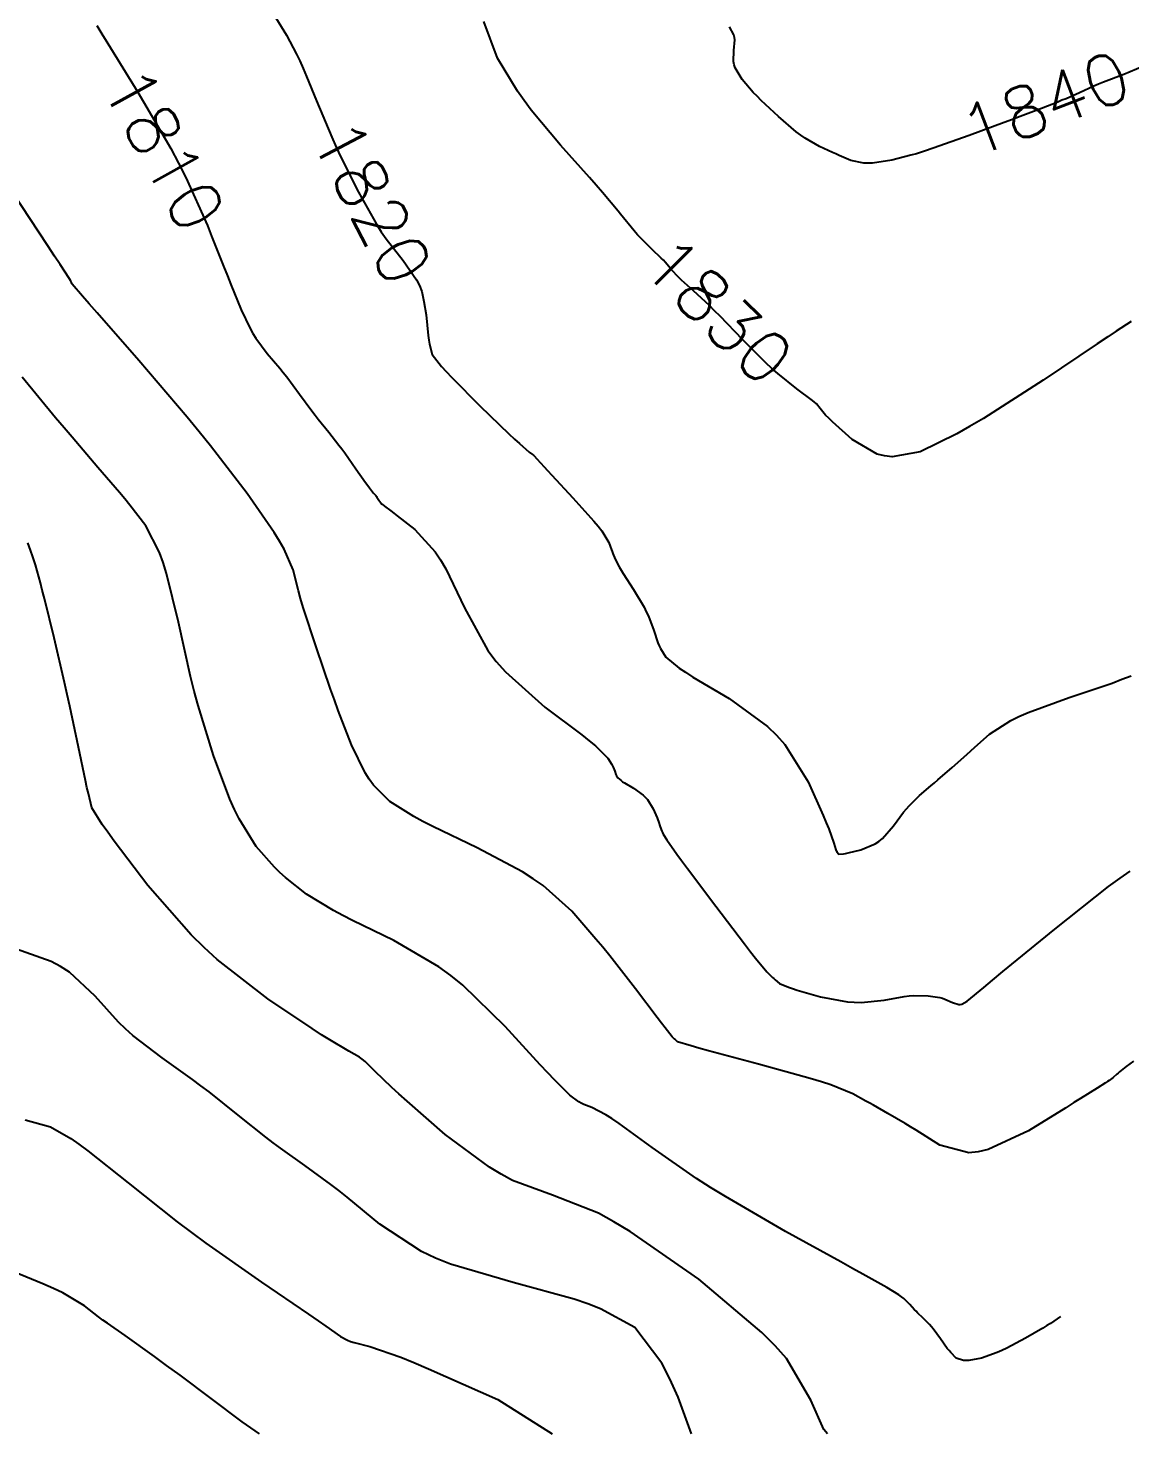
# Model space of a CAD drawing. Header units: metres. Extents: x 68 to 838477, y 94 to 1191015.
# Drawn here: x 838057 to 838139.6, y 1189013.9 to 1189119.1 of the extents above; entities that cross this region are included whole.
import ezdxf

# ---------------------------------------------------------------- set-up
doc = ezdxf.new("R2010")
doc.units = ezdxf.units.M
doc.header["$LTSCALE"] = 0.3
doc.layers.add('COTAS 10', color=1, linetype='Continuous')
doc.styles.get("Standard").update_dxf_attribs({"font": 'simplex.shx'})

msp = doc.modelspace()

# ---------------------------------------------------------------- linework, layer by layer
at = {"layer": 'COTAS 10'}
for points, elevation in [([(838075.37, 1189120.23), (838076.36, 1189118.61), (838077.11, 1189117.2), (838077.35, 1189116.69), (838077.6, 1189116.13), (838077.85, 1189115.53), (838078.61, 1189113.71), (838079.75, 1189110.98), (838080.09, 1189110.24), (838080.44, 1189109.49), (838081.75, 1189106.85), (838083.1, 1189104.47), (838083.46, 1189103.9), (838083.82, 1189103.37), (838085.09, 1189101.75), (838086.11, 1189100.29), (838086.32, 1189099.86), (838086.49, 1189099.41), (838086.64, 1189098.68), (838086.83, 1189097.68), (838086.98, 1189096.12), (838087.02, 1189095.78), (838087.07, 1189095.48), (838087.28, 1189094.71), (838087.97, 1189093.81), (838088.32, 1189093.42), (838088.75, 1189092.97), (838090.88, 1189090.84), (838093.02, 1189088.77), (838093.45, 1189088.36), (838093.81, 1189088.03), (838094.54, 1189087.4), (838094.8, 1189087.22), (838094.86, 1189087.16), (838094.92, 1189087.11), (838095.13, 1189086.89), (838095.66, 1189086.3), (838095.93, 1189086.01), (838096.24, 1189085.67), (838097.82, 1189083.98), (838099.39, 1189082.22), (838099.71, 1189081.84), (838099.98, 1189081.5), (838100.51, 1189080.62), (838100.71, 1189080.08), (838100.76, 1189079.94), (838100.81, 1189079.81), (838100.99, 1189079.38), (838101.3, 1189078.79), (838101.44, 1189078.56), (838101.6, 1189078.3), (838102.36, 1189077.1), (838103.15, 1189075.78), (838103.32, 1189075.44), (838103.48, 1189075.11), (838103.88, 1189074.03), (838104.19, 1189073.11), (838104.28, 1189072.89), (838104.39, 1189072.68), (838104.79, 1189072.03), (838105.78, 1189071.22), (838106.25, 1189070.91), (838106.81, 1189070.55), (838109.52, 1189068.94), (838112.41, 1189066.85), (838113.08, 1189066.19), (838113.7, 1189065.49), (838115.44, 1189062.71), (838116.58, 1189060.17), (838116.81, 1189059.63), (838117, 1189059.17), (838117.38, 1189058.11), (838117.53, 1189057.62), (838117.57, 1189057.53), (838117.61, 1189057.45), (838117.75, 1189057.29), (838118.09, 1189057.31), (838118.26, 1189057.34), (838118.45, 1189057.38), (838119.41, 1189057.6), (838120.48, 1189058.06), (838120.75, 1189058.24), (838121.01, 1189058.45), (838121.84, 1189059.4), (838122.6, 1189060.42), (838122.81, 1189060.67), (838123.02, 1189060.91), (838123.8, 1189061.67), (838124.65, 1189062.39), (838124.91, 1189062.62), (838125.18, 1189062.85), (838126.23, 1189063.77), (838127.34, 1189064.76), (838127.95, 1189065.3), (838129.05, 1189066.28), (838130.63, 1189067.3), (838131.24, 1189067.59), (838131.93, 1189067.89), (838135.02, 1189069.01), (838138.22, 1189070.1), (838138.96, 1189070.38), (838139.65, 1189070.64)], 1820), ([(838062.15, 1189119.33), (838062.52, 1189118.72), (838062.98, 1189117.99), (838065.22, 1189114.36), (838067.68, 1189110.13), (838068.27, 1189109.03), (838068.82, 1189107.96), (838070.44, 1189104.36), (838070.75, 1189103.56), (838071.64, 1189101.31), (838071.93, 1189100.6), (838072.19, 1189099.95), (838072.95, 1189098.06), (838073.63, 1189096.64), (838073.84, 1189096.27), (838074.06, 1189095.93), (838074.92, 1189094.78), (838075.85, 1189093.68), (838076.11, 1189093.35), (838076.38, 1189093.02), (838077.34, 1189091.74), (838078.27, 1189090.49), (838078.51, 1189090.17), (838078.74, 1189089.87), (838079.52, 1189088.89), (838080.28, 1189087.92), (838080.5, 1189087.63), (838080.72, 1189087.33), (838081.56, 1189086.15), (838082.29, 1189085.11), (838082.45, 1189084.9), (838082.58, 1189084.72), (838082.89, 1189084.33), (838083.06, 1189084.14), (838083.1, 1189084.08), (838083.14, 1189084.02), (838083.28, 1189083.8), (838083.43, 1189083.59), (838083.47, 1189083.53), (838083.52, 1189083.49), (838083.71, 1189083.34), (838084.17, 1189082.99), (838084.4, 1189082.82), (838084.66, 1189082.61), (838085.97, 1189081.59), (838087.5, 1189079.93), (838087.91, 1189079.33), (838088.31, 1189078.66), (838089.71, 1189075.72), (838091.45, 1189072.54), (838092.07, 1189071.72), (838092.76, 1189070.93), (838095.72, 1189068.29), (838098.48, 1189066.22), (838099.04, 1189065.77), (838099.51, 1189065.39), (838100.44, 1189064.48), (838100.73, 1189064.01), (838100.79, 1189063.9), (838100.84, 1189063.79), (838100.96, 1189063.49), (838101.04, 1189063.26), (838101.06, 1189063.21), (838101.09, 1189063.15), (838101.19, 1189062.99), (838101.44, 1189062.79), (838101.55, 1189062.71), (838101.69, 1189062.62), (838102.37, 1189062.22), (838103.09, 1189061.7), (838103.25, 1189061.54), (838103.41, 1189061.37), (838103.84, 1189060.67), (838104.13, 1189060.01), (838104.19, 1189059.86), (838104.24, 1189059.73), (838104.37, 1189059.34), (838104.49, 1189059.01), (838104.54, 1189058.91), (838104.59, 1189058.79), (838104.86, 1189058.35), (838105.61, 1189057.29), (838105.97, 1189056.8), (838106.4, 1189056.22), (838108.53, 1189053.38), (838110.68, 1189050.56), (838111.13, 1189049.98), (838111.51, 1189049.49), (838112.36, 1189048.47), (838112.77, 1189048.06), (838112.88, 1189047.97), (838112.98, 1189047.88), (838113.31, 1189047.61), (838113.97, 1189047.32), (838114.27, 1189047.22), (838114.63, 1189047.1), (838116.38, 1189046.61), (838118.39, 1189046.23), (838118.91, 1189046.19), (838119.42, 1189046.18), (838121.14, 1189046.36), (838122.64, 1189046.63), (838123.01, 1189046.67), (838123.35, 1189046.7), (838124.44, 1189046.68), (838125.31, 1189046.54), (838125.51, 1189046.49), (838125.7, 1189046.43), (838126.27, 1189046.18), (838126.73, 1189046.03), (838126.85, 1189046.03), (838126.97, 1189046.04), (838127.37, 1189046.27), (838128.61, 1189047.31), (838129.26, 1189047.85), (838130.03, 1189048.49), (838133.93, 1189051.68), (838137.96, 1189054.86), (838138.83, 1189055.49), (838139.58, 1189056.02)], 1810), ([(838139.65, 1189097.17), (838138.54, 1189096.44), (838137.9, 1189096.02), (838137.11, 1189095.49), (838133.05, 1189092.78), (838128.59, 1189089.92), (838127.55, 1189089.3), (838126.59, 1189088.76), (838123.85, 1189087.42), (838121.74, 1189087.04), (838121.18, 1189087.11), (838120.63, 1189087.24), (838118.74, 1189088.35), (838117.27, 1189089.67), (838116.99, 1189089.94), (838116.76, 1189090.17), (838116.36, 1189090.66), (838116.07, 1189091.02), (838115.89, 1189091.17), (838115.68, 1189091.34), (838114.71, 1189092.06), (838114.6, 1189092.14), (838113.17, 1189093.28), (838112.74, 1189093.66), (838112.29, 1189094.08), (838110.54, 1189095.83), (838108.85, 1189097.57), (838108.43, 1189097.98), (838108.05, 1189098.36), (838106.85, 1189099.47), (838105.96, 1189100.28), (838105.76, 1189100.47), (838105.58, 1189100.65), (838105.13, 1189101.15), (838104.74, 1189101.62), (838104.6, 1189101.76), (838104.44, 1189101.92), (838103.76, 1189102.56), (838102.93, 1189103.39), (838102.67, 1189103.67), (838102.41, 1189103.97), (838101.39, 1189105.21), (838101.21, 1189105.43), (838100.04, 1189106.84), (838099.57, 1189107.38), (838099.07, 1189107.96), (838096.9, 1189110.39), (838094.7, 1189113.01), (838094.17, 1189113.72), (838093.68, 1189114.42), (838092.18, 1189116.9), (838091.14, 1189119.65)], 1830), ([(838140.53, 1189116.26), (838139.11, 1189115.68), (838137.58, 1189115.09), (838137.21, 1189114.94), (838136.86, 1189114.79), (838135.78, 1189114.31), (838134.78, 1189113.86), (838134.47, 1189113.74), (838134.16, 1189113.61), (838132.94, 1189113.13), (838131.33, 1189112.52), (838130.76, 1189112.31), (838130.15, 1189112.08), (838127.51, 1189111.1), (838124.81, 1189110.15), (838124.17, 1189109.93), (838123.56, 1189109.74), (838123.15, 1189109.64), (838121.71, 1189109.25), (838120.28, 1189109.03), (838119.94, 1189109.02), (838119.62, 1189109.03), (838118.64, 1189109.24), (838117.77, 1189109.61), (838117.52, 1189109.72), (838117.27, 1189109.83), (838116.31, 1189110.27), (838115.23, 1189110.9), (838114.91, 1189111.13), (838114.56, 1189111.39), (838113.22, 1189112.52), (838111.93, 1189113.73), (838111.62, 1189114.04), (838111.34, 1189114.33), (838110.5, 1189115.29), (838109.98, 1189116.16), (838109.9, 1189116.4), (838109.85, 1189116.64), (838109.88, 1189117.48), (838109.96, 1189118.26), (838109.93, 1189118.45), (838109.89, 1189118.64), (838109.55, 1189119.24)], 1840), ([(838139.82, 1189041.79), (838139.28, 1189041.39), (838138.79, 1189040.98), (838138.67, 1189040.89), (838138.57, 1189040.8), (838138.31, 1189040.57), (838138, 1189040.34), (838137.88, 1189040.26), (838137.74, 1189040.17), (838137.11, 1189039.76), (838135.87, 1189039), (838135.35, 1189038.68), (838134.75, 1189038.3), (838131.96, 1189036.57), (838128.94, 1189035.16), (838128.2, 1189035), (838127.5, 1189034.93), (838125.31, 1189035.5), (838123.55, 1189036.61), (838123.12, 1189036.87), (838122.71, 1189037.12), (838121.43, 1189037.87), (838120.35, 1189038.48), (838120.06, 1189038.64), (838119.78, 1189038.8), (838118.8, 1189039.34), (838117.15, 1189040), (838116.44, 1189040.23), (838115.61, 1189040.48), (838111.72, 1189041.56), (838107.99, 1189042.56), (838107.27, 1189042.76), (838106.68, 1189042.93), (838105.67, 1189043.24), (838105.53, 1189043.36), (838105.49, 1189043.4), (838105.44, 1189043.44), (838105.27, 1189043.61), (838104.74, 1189044.27), (838104.46, 1189044.63), (838104.14, 1189045.05), (838102.52, 1189047.19), (838100.59, 1189049.67), (838100.07, 1189050.31), (838099.55, 1189050.93), (838097.75, 1189053.01), (838095.59, 1189054.93), (838094.85, 1189055.44), (838094.05, 1189055.95), (838090.64, 1189057.75), (838087.32, 1189059.35), (838086.58, 1189059.74), (838085.91, 1189060.11), (838084.11, 1189061.22), (838082.88, 1189062.46), (838082.56, 1189062.9), (838082.25, 1189063.38), (838081.22, 1189065.48), (838080.23, 1189068.05), (838079.95, 1189068.83), (838079.66, 1189069.64), (838078.57, 1189072.82), (838077.62, 1189075.76), (838077.42, 1189076.42), (838077.25, 1189077), (838076.85, 1189078.57), (838076.18, 1189080.13), (838075.84, 1189080.72), (838075.44, 1189081.37), (838073.42, 1189084.29), (838070.67, 1189087.86), (838069.82, 1189088.92), (838068.91, 1189090.02), (838065.3, 1189094.25), (838062.16, 1189097.82), (838061.56, 1189098.5), (838061.08, 1189099.06), (838060.3, 1189099.96), (838060.29, 1189100), (838060.28, 1189100.01), (838060.27, 1189100.03), (838060.25, 1189100.1), (838060.2, 1189100.19), (838060.19, 1189100.22), (838060.17, 1189100.25), (838060.1, 1189100.37), (838059.4, 1189101.44), (838058.98, 1189102.07), (838058.47, 1189102.85), (838055.82, 1189106.85)], 1800), ([(838134.35, 1189022.66), (838133.61, 1189022.15), (838133.34, 1189021.98), (838133.04, 1189021.8), (838131.74, 1189021.03), (838130.34, 1189020.29), (838129.97, 1189020.12), (838129.62, 1189019.97), (838128.45, 1189019.55), (838127.49, 1189019.37), (838127.27, 1189019.36), (838127.08, 1189019.37), (838126.55, 1189019.55), (838126.13, 1189019.96), (838126.01, 1189020.11), (838125.88, 1189020.27), (838125.36, 1189020.99), (838124.83, 1189021.73), (838124.69, 1189021.9), (838124.55, 1189022.07), (838124.08, 1189022.54), (838123.65, 1189022.94), (838123.54, 1189023.05), (838123.43, 1189023.16), (838123.08, 1189023.56), (838122.62, 1189024), (838122.44, 1189024.14), (838122.24, 1189024.28), (838121.34, 1189024.83), (838119.54, 1189025.84), (838118.77, 1189026.26), (838117.89, 1189026.75), (838113.76, 1189029.04), (838109.25, 1189031.64), (838108.14, 1189032.33), (838107.08, 1189033), (838103.76, 1189035.31), (838101.28, 1189037.12), (838100.75, 1189037.48), (838100.3, 1189037.77), (838099.24, 1189038.31), (838098.63, 1189038.54), (838098.45, 1189038.63), (838098.27, 1189038.74), (838097.6, 1189039.24), (838096.43, 1189040.39), (838095.94, 1189040.91), (838095.38, 1189041.51), (838092.75, 1189044.39), (838089.58, 1189047.47), (838088.68, 1189048.19), (838087.77, 1189048.86), (838084.39, 1189050.81), (838081.3, 1189052.32), (838080.57, 1189052.7), (838079.89, 1189053.07), (838077.87, 1189054.29), (838076.28, 1189055.53), (838075.86, 1189055.91), (838075.46, 1189056.31), (838074.09, 1189057.87), (838072.81, 1189059.93), (838072.46, 1189060.64), (838072.11, 1189061.4), (838070.88, 1189064.67), (838069.74, 1189068.42), (838069.45, 1189069.5), (838069.17, 1189070.59), (838068.26, 1189074.67), (838067.37, 1189078.31), (838067.11, 1189079.13), (838066.84, 1189079.87), (838065.81, 1189081.86), (838064.62, 1189083.42), (838064.24, 1189083.89), (838063.84, 1189084.37), (838062.23, 1189086.25), (838060.3, 1189088.5), (838059.69, 1189089.21), (838059.06, 1189089.96), (838056.55, 1189093.01)], 1790), ([(838116.89, 1189013.87), (838116.63, 1189014.21), (838115.66, 1189016.4), (838113.82, 1189019.51), (838112.98, 1189020.47), (838111.99, 1189021.47), (838107.25, 1189025.46), (838102.12, 1189029.02), (838100.89, 1189029.76), (838099.74, 1189030.39), (838096.3, 1189031.76), (838093.3, 1189032.85), (838092.44, 1189033.31), (838091.56, 1189033.84), (838088.26, 1189036.3), (838085.39, 1189038.79), (838084.78, 1189039.33), (838084.25, 1189039.81), (838082.99, 1189041.03), (838082.25, 1189041.75), (838082.04, 1189041.93), (838081.82, 1189042.08), (838081.03, 1189042.54), (838079.61, 1189043.37), (838078.99, 1189043.76), (838078.29, 1189044.22), (838074.95, 1189046.46), (838071.17, 1189049.4), (838070.18, 1189050.3), (838069.22, 1189051.24), (838065.97, 1189054.95), (838063.45, 1189058.25), (838062.96, 1189058.93), (838062.55, 1189059.51), (838061.78, 1189060.76), (838061.51, 1189061.83), (838061.4, 1189062.28), (838061.29, 1189062.81), (838060.76, 1189065.31), (838060.12, 1189068.37), (838059.93, 1189069.25), (838059.72, 1189070.14), (838058.94, 1189073.49), (838058.22, 1189076.42), (838058.06, 1189077.05), (838057.92, 1189077.6), (838057.54, 1189078.94), (838057.29, 1189079.7), (838057.23, 1189079.89), (838057.17, 1189080.06), (838056.98, 1189080.61)], 1780), ([(838106.71, 1189013.87), (838105.71, 1189016.63), (838105.09, 1189017.99), (838104.48, 1189019.17), (838102.45, 1189021.85), (838099.89, 1189023.24), (838098.95, 1189023.61), (838097.91, 1189023.97), (838093.35, 1189025.2), (838088.65, 1189026.59), (838087.53, 1189027.04), (838086.48, 1189027.53), (838083.35, 1189029.57), (838080.9, 1189031.6), (838080.27, 1189032.1), (838079.68, 1189032.56), (838077.74, 1189033.96), (838075.9, 1189035.27), (838075.36, 1189035.67), (838074.82, 1189036.09), (838072.74, 1189037.74), (838070.56, 1189039.48), (838069.94, 1189039.94), (838069.32, 1189040.4), (838067.03, 1189042.03), (838064.84, 1189043.7), (838064.29, 1189044.2), (838063.76, 1189044.71), (838062.03, 1189046.66), (838060.09, 1189048.46), (838059.43, 1189048.87), (838058.72, 1189049.25), (838055.69, 1189050.32)], 1770), ([(838056.78, 1189037.38), (838058.68, 1189036.86), (838060.2, 1189035.98), (838060.79, 1189035.56), (838061.46, 1189035.06), (838064.49, 1189032.66), (838068.16, 1189029.76), (838069.23, 1189028.96), (838070.32, 1189028.16), (838074.49, 1189025.24), (838078.02, 1189022.84), (838078.72, 1189022.35), (838079.31, 1189021.95), (838080.41, 1189021.16), (838080.94, 1189020.88), (838081.16, 1189020.8), (838081.42, 1189020.72), (838082.61, 1189020.41), (838084.93, 1189019.61), (838085.9, 1189019.21), (838087.01, 1189018.75), (838092.2, 1189016.45), (838096.26, 1189013.87)], 1760), ([(838074.34, 1189013.87), (838073.04, 1189014.78), (838068.38, 1189018.26), (838067.37, 1189019), (838066.48, 1189019.66), (838064.27, 1189021.23), (838062.94, 1189022.16), (838062.6, 1189022.4), (838062.28, 1189022.64), (838061.23, 1189023.47), (838059.59, 1189024.43), (838058.9, 1189024.76), (838058.11, 1189025.12), (838054.39, 1189026.62)], 1750)]:
    msp.add_lwpolyline(points, dxfattribs=dict(at, elevation=elevation))

# ---------------------------------------------------------------- texts
at = {"layer": 'COTAS 10', "char_height": 3.8, "attachment_point": 7}
for s, insert, rotation in [('1840', (838127.8, 1189109.38, 1840), 20.9774), ('1810', (838062.36, 1189114.9, 1810), 298.7739), ('1820', (838078.06, 1189111.03, 1820), 297.547), ('1830', (838102.75, 1189101.23, 1830), 315.2936)]:
    msp.add_mtext(s, dxfattribs=dict(at, insert=insert, rotation=rotation))

doc.saveas('drawing.dxf')
